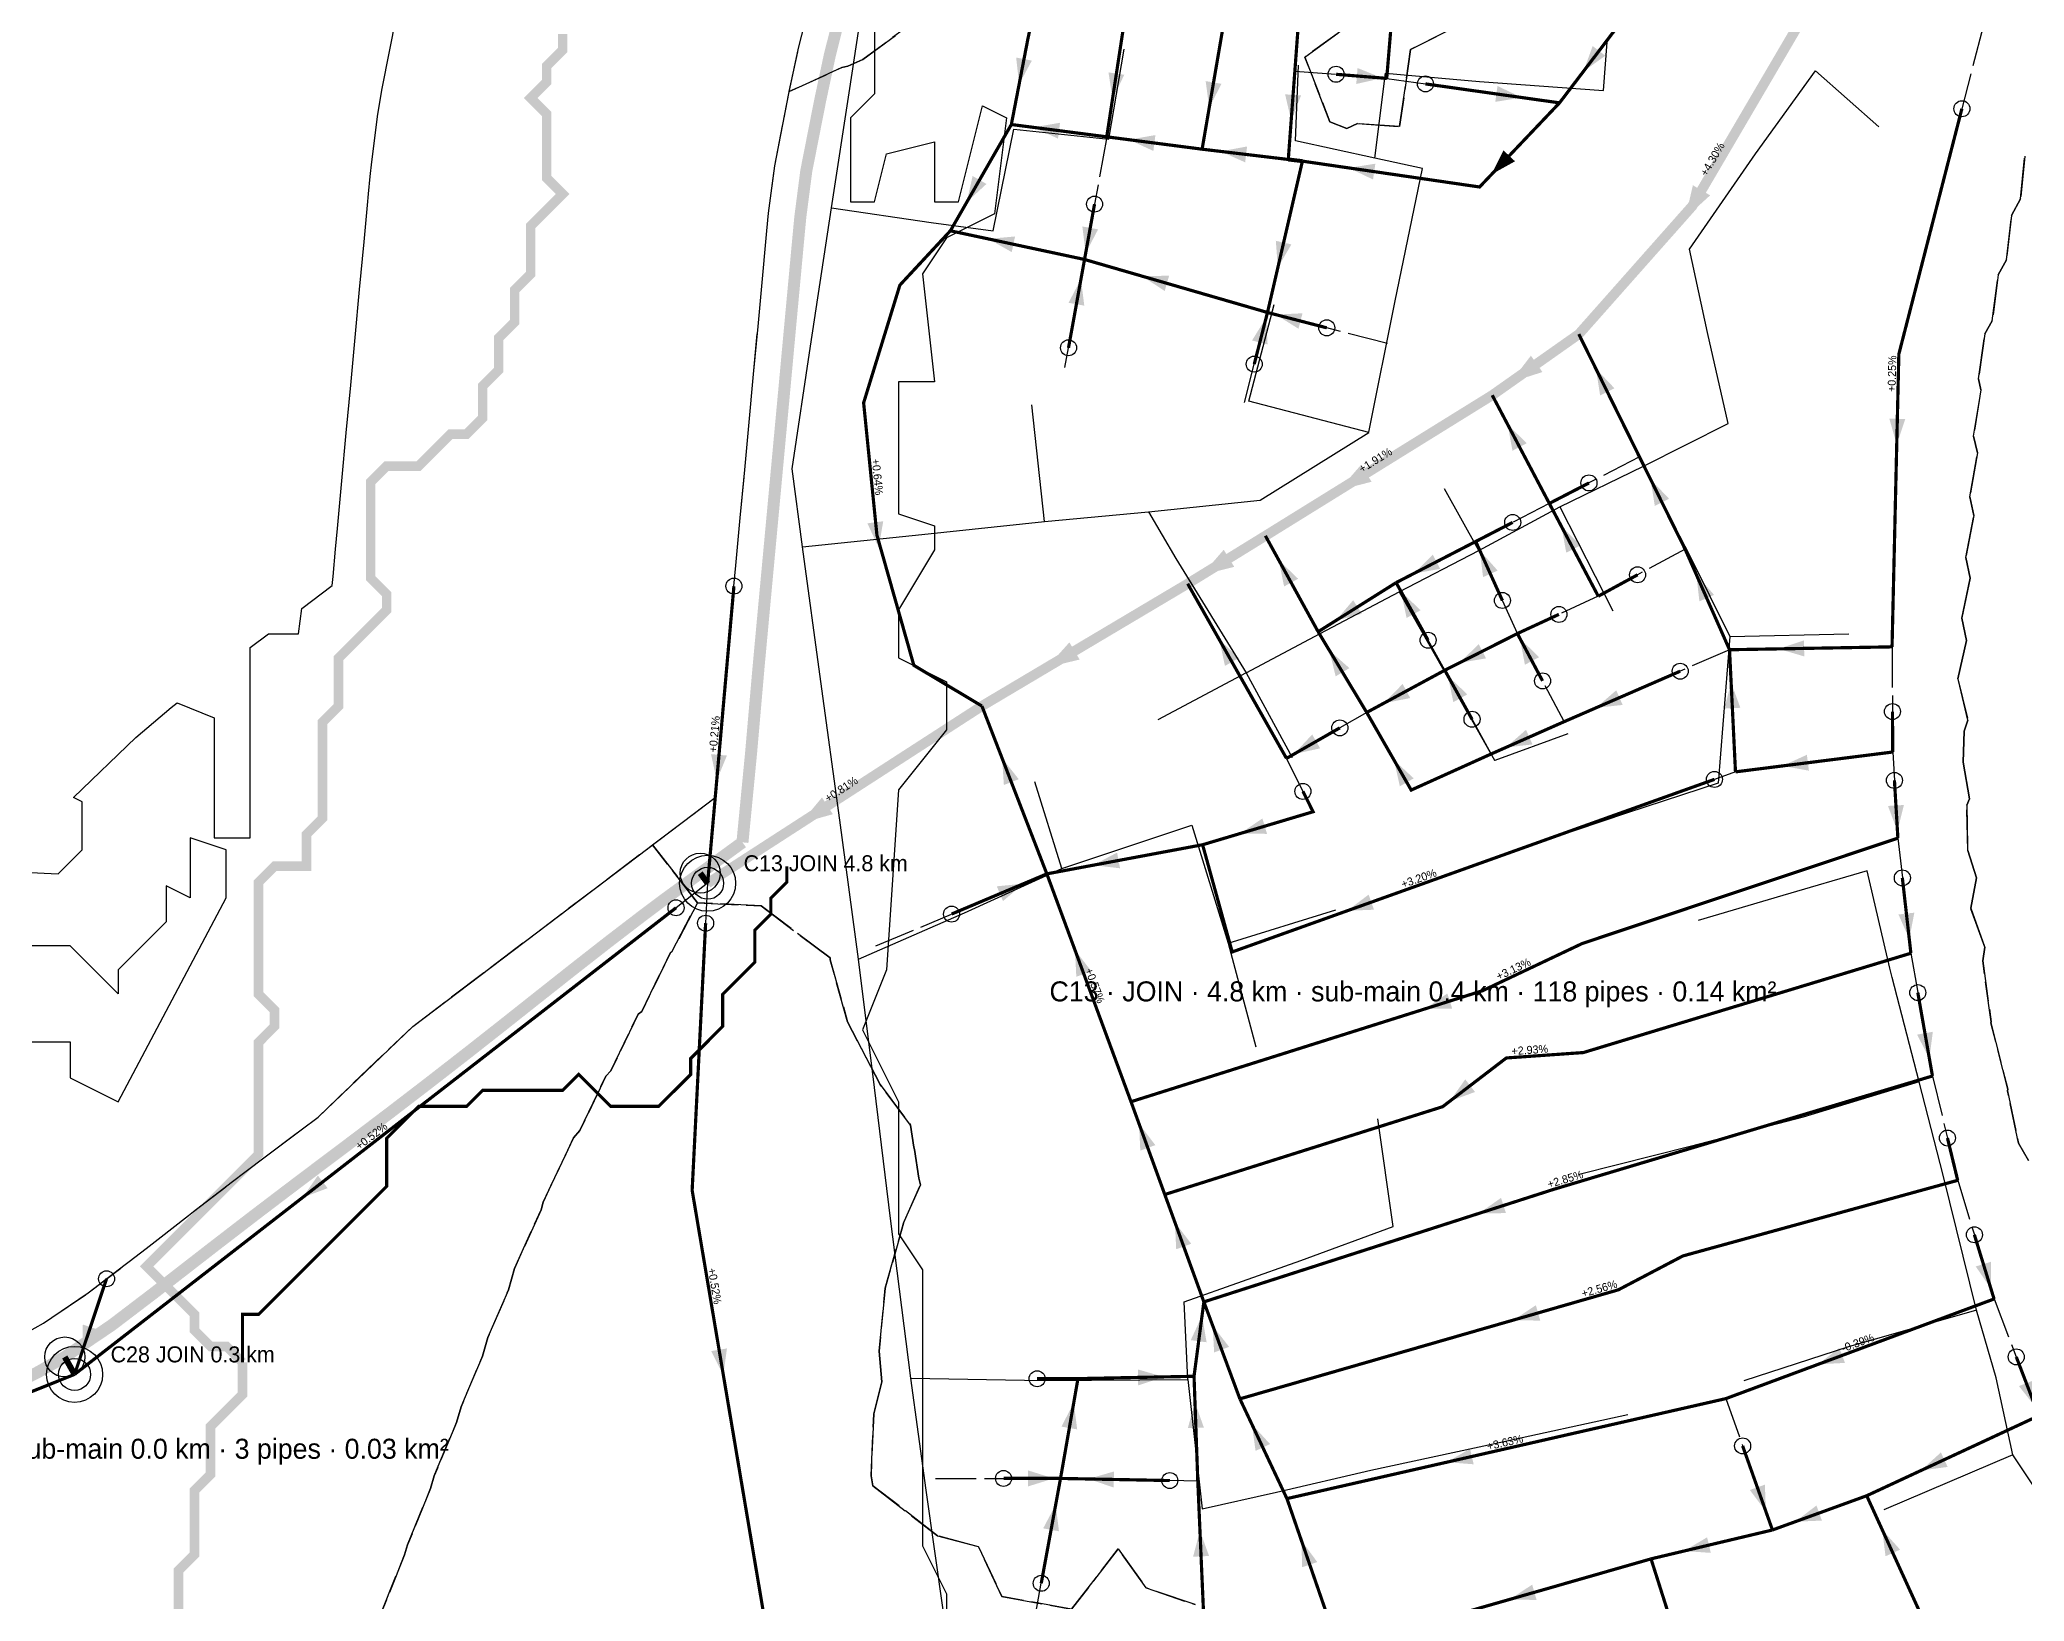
# Model space of a CAD drawing. Header units: metres. Extents: x 442821 to 452274, y 2561971 to 2571293.
# Drawn here: x 449745.2 to 450241.2, y 2568553.2 to 2568943.6 of the extents above; entities that cross this region are included whole.
import ezdxf
from ezdxf.enums import TextEntityAlignment as Align

# ---------------------------------------------------------------- set-up
doc = ezdxf.new("R2010")
doc.units = ezdxf.units.M
doc.header["$LTSCALE"] = 8
doc.linetypes.add('DASHDOT', pattern=[3.556, 2.54, -0.508, 0, -0.508])
doc.linetypes.add('DASHED', pattern=[1.524, 1.27, -0.254])
for name, color, linetype in [('A_ARROWS', 7, 'Continuous'), ('A_BRANCH', 7, 'Continuous'), ('A_BUILT_2006', 252, 'Continuous'), ('A_CATCH_LABEL', 7, 'Continuous'), ('A_CATCHMENTS', 7, 'Continuous'), ('A_DROPPED', 1, 'Continuous'), ('A_ENVELOPE', 3, 'Continuous'), ('A_GRADIENT', 8, 'Continuous'), ('A_HEAD_GAP', 8, 'Continuous'), ('A_HEADS', 8, 'Continuous'), ('A_JOIN_LINK', 6, 'Continuous'), ('A_LATERAL', 7, 'Continuous'), ('A_MAIN_PIPE', 5, 'Continuous'), ('A_OUTLET_LABEL', 7, 'Continuous'), ('A_OUTLETS', 7, 'Continuous'), ('A_STREAMS', 5, 'Continuous'), ('A_SUBMAIN', 7, 'Continuous'), ('A_WADI', 4, 'Continuous')]:
    doc.layers.add(name, color=color, linetype=linetype)

msp = doc.modelspace()

# ---------------------------------------------------------------- linework, layer by layer
at = {"layer": 'A_ARROWS', "color": 3}
for points in [[(450131.02, 2568935.65), (450133.3, 2568941.96), (450136.48, 2568939.54)], [(449989.96, 2568932.43), (449989.21, 2568939.09), (449993.14, 2568938.33)], [(450013.3, 2568928.75), (450012.29, 2568935.38), (450016.24, 2568934.77)], [(450037.47, 2568926.55), (450036.58, 2568933.2), (450040.52, 2568932.52)], [(450115.58, 2568929.09), (450108.96, 2568928.01), (450109.52, 2568931.97)], [(450057.95, 2568923.37), (450056.43, 2568929.9), (450060.42, 2568929.61)], [(449993.58, 2568921.63), (450000.18, 2568922.79), (449999.67, 2568918.83)], [(450017.42, 2568918.55), (450024.02, 2568919.71), (450023.51, 2568915.74)], [(450040.33, 2568915.63), (450046.93, 2568916.86), (450046.45, 2568912.89)], [(450072.37, 2568911.5), (450078.99, 2568912.55), (450078.41, 2568908.6)], [(450108.04, 2568909.89), (450111, 2568915.9), (450113.9, 2568913.15)], [(449976.87, 2568902.94), (449978.32, 2568909.48), (449981.79, 2568907.49)], [(450156.47, 2568899), (450158.35, 2568907.16), (450162.67, 2568904.64)], [(450006.59, 2568890.2), (450005.76, 2568896.86), (450009.7, 2568896.14)], [(449982.27, 2568893.75), (449988.94, 2568894.36), (449988.11, 2568890.45)], [(450054.62, 2568886.59), (450054.11, 2568893.28), (450058.01, 2568892.38)], [(450005.41, 2568883.72), (450006.24, 2568877.06), (450002.3, 2568877.78)], [(450020.75, 2568884.42), (450027.45, 2568884.56), (450026.34, 2568880.72)], [(450051.7, 2568874.07), (450052.05, 2568867.37), (450048.17, 2568868.36)], [(450054.09, 2568874.83), (450060.78, 2568875.16), (450059.78, 2568871.29)], [(450112.77, 2568857.91), (450117.87, 2568864.56), (450120.75, 2568860.47)], [(450134.13, 2568861.26), (450138.76, 2568856.41), (450135.17, 2568854.63)], [(450112.04, 2568847.4), (450116.8, 2568842.67), (450113.26, 2568840.8)], [(450209.3, 2568842.38), (450207.45, 2568848.82), (450211.45, 2568848.73)], [(450069.93, 2568830.95), (450075.42, 2568837.29), (450078.05, 2568833.04)], [(450147.78, 2568833.64), (450152.41, 2568828.78), (450148.83, 2568827.01)], [(449954.85, 2568816.57), (449952.03, 2568822.65), (449955.99, 2568823.17)], [(450125.5, 2568821.88), (450130.25, 2568817.15), (450126.71, 2568815.29)], [(450035.59, 2568809.71), (450041.09, 2568816.04), (450043.72, 2568811.78)], [(450054.85, 2568813.44), (450059.69, 2568808.79), (450056.18, 2568806.87)], [(450088.59, 2568810.1), (450093.35, 2568814.81), (450095.19, 2568811.26)], [(450105.1, 2568815.85), (450109.56, 2568810.84), (450105.91, 2568809.2)], [(450159.22, 2568809.81), (450163.64, 2568804.77), (450159.98, 2568803.15)], [(450069.1, 2568798.32), (450073.45, 2568803.43), (450075.58, 2568800.04)], [(450085.43, 2568805.56), (450090.29, 2568800.93), (450086.79, 2568798.99)], [(449996.92, 2568786.65), (450002.52, 2568792.89), (450005.08, 2568788.59)], [(450039.99, 2568793.57), (450044.88, 2568788.98), (450041.4, 2568787.01)], [(450115.12, 2568793.89), (450119.9, 2568789.18), (450116.37, 2568787.3)], [(450179.76, 2568791.27), (450186.12, 2568793.38), (450186.19, 2568789.38)], [(450067.48, 2568790.9), (450072.5, 2568786.45), (450069.07, 2568784.39)], [(450100.03, 2568787.78), (450104.84, 2568792.45), (450106.64, 2568788.88)], [(450097.12, 2568784.52), (450101.98, 2568779.9), (450098.48, 2568777.95)], [(450167.91, 2568782.83), (450170.22, 2568776.54), (450166.23, 2568776.34)], [(450081.12, 2568777.68), (450085.8, 2568782.49), (450087.7, 2568778.97)], [(450134.13, 2568776.53), (450139.2, 2568780.91), (450140.8, 2568777.25)], [(450058.64, 2568764.96), (450063.2, 2568769.87), (450065.19, 2568766.4)], [(450111.61, 2568766.62), (450116.65, 2568771.04), (450118.27, 2568767.38)], [(449914.37, 2568758.4), (449912.95, 2568764.95), (449916.93, 2568764.6)], [(449985.7, 2568763.93), (449989.87, 2568758.68), (449986.14, 2568757.24)], [(450083.66, 2568763.46), (450088.58, 2568758.9), (450085.11, 2568756.91)], [(450180.75, 2568762.01), (450186.85, 2568764.79), (450187.35, 2568760.82)], [(449935.32, 2568747.68), (449940.68, 2568754.12), (449943.4, 2568749.93)], [(450045.2, 2568745.11), (450050.76, 2568748.86), (450051.91, 2568745.02)], [(450209.48, 2568745.73), (450207.11, 2568752), (450211.1, 2568752.24)], [(450008.52, 2568737.2), (450014.44, 2568740.34), (450015.18, 2568736.41)], [(449991.04, 2568732.56), (449985.92, 2568728.22), (449984.37, 2568731.91)], [(450071.95, 2568725.79), (450077.31, 2568729.83), (450078.65, 2568726.06)], [(450212.44, 2568718.74), (450209.74, 2568724.87), (450213.71, 2568725.32)], [(450003.91, 2568715.99), (450008, 2568710.68), (450004.25, 2568709.29)], [(450091.49, 2568701.29), (450096.99, 2568705.13), (450098.2, 2568701.31)], [(450217.46, 2568688.89), (450214.39, 2568694.84), (450218.33, 2568695.54)], [(450097.6, 2568678.19), (450101.46, 2568683.66), (450103.9, 2568680.49)], [(450019.93, 2568672.54), (450024, 2568667.21), (450020.24, 2568665.84)], [(450104.92, 2568650.16), (450110.4, 2568654.02), (450111.63, 2568650.21)], [(450028.9, 2568647.88), (450032.97, 2568642.55), (450029.21, 2568641.18)], [(450232.84, 2568631.35), (450229.05, 2568636.88), (450232.87, 2568638.05)], [(450035.67, 2568624.54), (450036.81, 2568617.93), (450032.85, 2568618.46)], [(450113.51, 2568623.48), (450119.11, 2568627.18), (450120.21, 2568623.33)], [(450038.34, 2568622.07), (450042.44, 2568616.77), (450038.69, 2568615.38)], [(450189.66, 2568612.41), (450194.96, 2568616.52), (450196.36, 2568612.77)], [(450026.07, 2568609.27), (450019.71, 2568607.14), (450019.63, 2568611.14)], [(450244, 2568601.72), (450239.84, 2568606.98), (450243.57, 2568608.41)], [(450003.61, 2568602.8), (450004.47, 2568596.15), (450000.53, 2568596.84)], [(450033.9, 2568602.94), (450036.13, 2568596.61), (450032.13, 2568596.47)], [(450048.13, 2568597.42), (450052.67, 2568592.48), (450049.05, 2568590.78)], [(450096.87, 2568587.95), (450102.67, 2568591.32), (450103.56, 2568587.42)], [(450215.38, 2568585.88), (450220.34, 2568590.39), (450222.03, 2568586.76)], [(449998.6, 2568583.89), (449992.2, 2568581.89), (449992.2, 2568585.89)], [(450007.23, 2568583.76), (450013.67, 2568585.63), (450013.59, 2568581.63)], [(450176.6, 2568575.63), (450172.58, 2568581), (450176.35, 2568582.33)], [(449999.1, 2568577.34), (449999.91, 2568570.68), (449995.97, 2568571.41)], [(450183.91, 2568573.06), (450189.24, 2568577.12), (450190.6, 2568573.36)], [(450035.15, 2568570.8), (450037.43, 2568564.5), (450033.43, 2568564.32)], [(450205.67, 2568571.08), (450210.14, 2568566.09), (450206.5, 2568564.43)], [(450060.5, 2568568.38), (450064.48, 2568562.98), (450060.7, 2568561.68)], [(450156.14, 2568565.74), (450161.91, 2568569.17), (450162.83, 2568565.28)], [(450112.59, 2568553.65), (450118.19, 2568557.34), (450119.29, 2568553.5)]]:
    msp.add_solid(points, dxfattribs=at)
at = {"layer": 'A_ARROWS', "color": 1}
for points in [[(450080.76, 2568933.96), (450074.22, 2568932.48), (450074.54, 2568936.47)], [(449810.85, 2568654.1), (449814.68, 2568659.61), (449817.13, 2568656.45)], [(449755.8, 2568615.66), (449755.94, 2568622.36), (449759.73, 2568621.1)]]:
    msp.add_solid(points, dxfattribs=at)
at = {"layer": 'A_ARROWS', "color": 2}
msp.add_solid([(449916.02, 2568609.74), (449912.98, 2568615.72), (449916.93, 2568616.39)], dxfattribs=at)
at = {"layer": 'A_BRANCH', "color": 3, "const_width": 0.8}
for points in [[(449995, 2568957.31), (449992.14, 2568943.72), (449988.01, 2568922.35)], [(450016.98, 2568952.85), (450011.85, 2568919.27)], [(450041.82, 2568951.96), (450035.69, 2568916.18)], [(450146.07, 2568955.46), (450125.02, 2568927.76)], [(450059.78, 2568947.98), (450057.23, 2568913.61)], [(450091.52, 2568932.5), (450125.02, 2568927.76)], [(450008.8, 2568902.44), (450006.3, 2568888.61)], [(450132.38, 2568832.74), (450122.47, 2568827.62)], [(450113.31, 2568822.88), (450104.08, 2568818.11)], [(450110.74, 2568803.36), (450104.08, 2568818.11)], [(450092.17, 2568793.43), (450084.18, 2568807.82)], [(450144.53, 2568809.78), (450134.7, 2568804.43)], [(450124.87, 2568799.89), (450114.48, 2568795.09)], [(450120.78, 2568783.26), (450114.48, 2568795.09)], [(450103.15, 2568773.67), (450096.34, 2568785.92)], [(450155.18, 2568785.68), (450126.21, 2568773.08)], [(450208.24, 2568775.6), (450208.3, 2568765.48)], [(450070.11, 2568771.52), (450056.78, 2568763.89)], [(450163.74, 2568758.64), (450043.21, 2568715.5), (450035.81, 2568742.3)], [(450208.73, 2568758.39), (450209.59, 2568743.95)], [(450060.89, 2568755.64), (450063.42, 2568750.55), (450035.81, 2568742.3)], [(450210.71, 2568734.01), (450212.84, 2568715.18)], [(450214.57, 2568705.33), (450218.23, 2568684.49)], [(450221.98, 2568668.99), (450224.54, 2568658.41)], [(450228.71, 2568644.8), (450233.63, 2568628.75)], [(450239.18, 2568614.27), (450244.82, 2568599.57)], [(450170.79, 2568592.01), (450178.24, 2568571)], [(450027.62, 2568583.36), (450000.3, 2568583.89)], [(450215.62, 2568549.27), (450201.8, 2568579.56)]]:
    msp.add_lwpolyline(points, dxfattribs=at)
at = {"layer": 'A_BRANCH', "color": 3, "linetype": 'DASHED', "const_width": 0.8}
for points in [[(450225.59, 2568926.3), (450209.83, 2568864.95), (450208.13, 2568791.77)], [(449995.48, 2568557.67), (450000.3, 2568583.89)]]:
    msp.add_lwpolyline(points, dxfattribs=at)
at = {"layer": 'A_BRANCH', "color": 1, "const_width": 0.8}
msp.add_lwpolyline([(449904.2, 2568726.54), (449753.88, 2568609.9)], dxfattribs=at)
at = {"layer": 'A_BRANCH', "color": 2, "const_width": 0.8}
msp.add_lwpolyline([(449911.6, 2568722.69), (449908.23, 2568655.92), (449927.53, 2568541.59)], dxfattribs=at)
at = {"layer": 'A_BRANCH', "color": 1, "linetype": 'DASHED', "const_width": 0.8}
msp.add_lwpolyline([(449651.3, 2568568.73), (449753.88, 2568609.9)], dxfattribs=at)
at = {"layer": 'A_BUILT_2006', "color": 252}
for points in [[(449947.61, 2568931.32), (449952.11, 2568960.98)], [(450136.03, 2568930.89), (450136.92, 2568942.96)], [(450012.39, 2568918.65), (450016.18, 2568941.15)], [(450059.03, 2568918.27), (450059.77, 2568937.15)], [(450078.88, 2568913.94), (450081.49, 2568935.21)], [(450081.49, 2568935.21), (450105.01, 2568933.12)], [(450105.01, 2568933.12), (450136.03, 2568930.89)], [(450174.04, 2568915.03), (450188.99, 2568935.78)], [(450188.99, 2568935.78), (450204.85, 2568921.78)], [(449943.09, 2568901.51), (449947.61, 2568931.32)], [(449983.49, 2568895.8), (449988.64, 2568921.2)], [(449988.64, 2568921.2), (450012.39, 2568918.65)], [(450078.88, 2568913.94), (450059.03, 2568918.27)], [(450090.78, 2568911.35), (450078.88, 2568913.94)], [(450157.47, 2568891.16), (450174.04, 2568915.03)], [(450083.94, 2568878.29), (450090.78, 2568911.35)], [(449937.84, 2568866.9), (449943.09, 2568901.51)], [(449943.09, 2568901.51), (449967.97, 2568897.82)], [(449967.97, 2568897.82), (449983.49, 2568895.8)], [(450162.04, 2568870.39), (450157.47, 2568891.16)], [(450047.4, 2568853.18), (450053.71, 2568877.32)], [(450077.39, 2568845.38), (450077.4, 2568845.43), (450083.94, 2568878.29)], [(450167.13, 2568847.61), (450162.04, 2568870.39)], [(449933.19, 2568836.25), (449937.84, 2568866.9)], [(449996.33, 2568823.12), (449993.09, 2568852.29)], [(450077.39, 2568845.38), (450047.4, 2568853.18)], [(450146.05, 2568836.9), (450167.13, 2568847.61)], [(450050.21, 2568828.47), (450077.39, 2568845.38)], [(449935.83, 2568816.79), (449933.19, 2568836.25)], [(450125.1, 2568826.76), (450146.05, 2568836.9)], [(450146.05, 2568836.9), (450157.59, 2568814.54)], [(450022.3, 2568825.53), (450050.21, 2568828.47)], [(450104.88, 2568815.82), (450096.24, 2568831.27)], [(449965.67, 2568819.89), (449996.33, 2568823.12)], [(449996.33, 2568823.12), (450022.3, 2568825.53)], [(450022.3, 2568825.53), (450029.16, 2568813.88)], [(450104.88, 2568815.82), (450125.1, 2568826.76)], [(450125.1, 2568826.76), (450138.36, 2568800.77)], [(449935.83, 2568816.79), (449965.67, 2568819.89)], [(449940.41, 2568783.1), (449935.83, 2568816.79)], [(450029.16, 2568813.88), (450046.67, 2568785.24)], [(450084.98, 2568805.49), (450104.88, 2568815.82)], [(450157.59, 2568814.54), (450167.55, 2568794.32)], [(450065.2, 2568795.1), (450084.98, 2568805.49)], [(450084.98, 2568805.49), (450095.75, 2568786.48)], [(450046.67, 2568785.24), (450065.2, 2568795.1)], [(450167.55, 2568794.32), (450164.71, 2568757.67)], [(450167.55, 2568794.32), (450197.33, 2568795.01)], [(449945.12, 2568748.41), (449940.41, 2568783.1)], [(450046.67, 2568785.24), (450024.66, 2568773.5)], [(450046.67, 2568785.24), (450058.2, 2568764.15)], [(450095.75, 2568786.48), (450108.74, 2568763.41)], [(450108.74, 2568763.41), (450108.9, 2568763.46), (450127.2, 2568770.13)], [(450000.63, 2568736.33), (449993.86, 2568758.02)], [(450164.71, 2568757.67), (450142, 2568750.25)], [(449949.83, 2568713.73), (449945.12, 2568748.41)], [(450142, 2568750.25), (450116.11, 2568741.53)], [(450000.63, 2568736.33), (450033.16, 2568747.2)], [(450033.16, 2568747.2), (450042.16, 2568717.66)], [(449976.3, 2568725.32), (450000.63, 2568736.33)], [(450201.88, 2568735.76), (450180.85, 2568729.58)], [(450208.12, 2568709.13), (450207.59, 2568711.43), (450201.88, 2568735.76)], [(450180.85, 2568729.58), (450159.64, 2568723.34)], [(449949.83, 2568713.73), (449976.3, 2568725.32)], [(450042.16, 2568717.66), (450069.07, 2568725.99)], [(449953.79, 2568681.59), (449949.83, 2568713.73)], [(450042.16, 2568717.66), (450049.15, 2568691.77)], [(450214.87, 2568683.03), (450208.12, 2568709.13)], [(449957.78, 2568648.87), (449953.79, 2568681.59)], [(450214.87, 2568683.03), (450185.93, 2568674.19)], [(450220.93, 2568659.67), (450214.87, 2568683.03)], [(450083.45, 2568646.86), (450079.65, 2568673.82)], [(450185.93, 2568674.19), (450157.68, 2568666.9)], [(450157.68, 2568666.9), (450129.9, 2568659.83)], [(450229.24, 2568625.93), (450220.93, 2568659.67)], [(449962.88, 2568608.93), (449957.78, 2568648.87)], [(450060.38, 2568638.38), (450083.45, 2568646.86)], [(450031.24, 2568628.02), (450060.38, 2568638.38)], [(450032.11, 2568608.64), (450031.24, 2568628.02)], [(450229.24, 2568625.93), (450197.23, 2568616.75)], [(450234.17, 2568609), (450229.24, 2568625.93)], [(450197.23, 2568616.75), (450171.1, 2568608.28)], [(449962.88, 2568608.93), (449996.02, 2568608.39)], [(449966.71, 2568580.95), (449962.88, 2568608.93)], [(449996.02, 2568608.39), (450032.11, 2568608.64)], [(450032.11, 2568608.64), (450035.72, 2568576.26)], [(450238.35, 2568589.75), (450234.17, 2568609)], [(450109.2, 2568592.73), (450142.12, 2568599.89)], [(450077.83, 2568585.96), (450109.2, 2568592.73)], [(450238.35, 2568589.75), (450206.05, 2568576.01)], [(450261.67, 2568554.91), (450238.35, 2568589.75)], [(450054.27, 2568580.44), (450077.83, 2568585.96)], [(449971.03, 2568550.42), (449966.71, 2568580.95)], [(450035.72, 2568576.26), (450054.27, 2568580.44)]]:
    msp.add_lwpolyline(points, dxfattribs=at)
at = {"layer": 'A_CATCHMENTS', "color": 3, "linetype": 'DASHED'}
for points in [[(450033.92, 2568552.35), (450021.68, 2568556.51), (450014.72, 2568566.32), (450003.07, 2568551.2), (449985.6, 2568554.4), (449979.79, 2568566.83), (449969.58, 2568569.54), (449969.58, 2568569.54), (449953.43, 2568582.03), (449952.95, 2568584.5), (449953.6, 2568600.06), (449955.66, 2568608.02), (449954.95, 2568615.74), (449956.5, 2568631.45), (449961.02, 2568647.66), (449965.33, 2568657.28), (449964.86, 2568658.91), (449963.79, 2568666.15), (449963.63, 2568666.67), (449962.81, 2568672.22), (449955.2, 2568682.35), (449947.07, 2568698.02), (449942.72, 2568713.49), (449942.7, 2568714.01), (449925.49, 2568726.99), (449909.56, 2568727.8), (449898.32, 2568742.27), (449913.96, 2568754.11), (449915, 2568766.07), (449915.31, 2568769.61), (449916.04, 2568778.02), (449916.93, 2568788.21), (449918.04, 2568800.16), (449918.67, 2568806.95), (449919.15, 2568812.1), (449920.25, 2568824.05), (449921.36, 2568836), (449922.47, 2568847.95), (449923.58, 2568859.9), (449924.69, 2568871.85), (449925.8, 2568883.8), (449926.65, 2568892.98), (449926.9, 2568895.74), (449927.31, 2568900.15), (449928.86, 2568912.05), (449932.42, 2568930.12), (449932.51, 2568930.56), (449945.67, 2568936.6), (449947.15, 2568936.96), (449950.91, 2568938.61), (449966.52, 2568950.11)], [(450071.55, 2568946.52), (450061.39, 2568939.22), (450067.61, 2568923.02), (450071.88, 2568921.36), (450074.55, 2568922.56), (450085.06, 2568921.84), (450087.79, 2568941.08), (450101.06, 2568947.78)], [(450241.31, 2568914.43), (450240.27, 2568903.8), (450237.99, 2568899.62), (450236.73, 2568888.53), (450234.67, 2568884.81), (450233.18, 2568873.27), (450231.35, 2568870), (450229.74, 2568858.74), (450230.36, 2568856), (450228.53, 2568844.41), (450229.46, 2568840.27), (450227.55, 2568829.26), (450228.57, 2568824.62), (450226.57, 2568814.11), (450227.68, 2568808.97), (450225.59, 2568798.96), (450226.78, 2568793.32), (450224.61, 2568783.8), (450227.08, 2568773.44), (450226.19, 2568770.66), (450225.91, 2568762.97), (450227.45, 2568753.81), (450226.84, 2568752.22), (450227.05, 2568740.89), (450229.22, 2568734.01), (450227.8, 2568726.41), (450231.3, 2568716.7), (450230.8, 2568713.25), (450232.9, 2568697.99), (450232.84, 2568697.8), (450237.05, 2568681.21), (450236.97, 2568680.82), (450239.77, 2568667.69), (450242.27, 2568663.34)]]:
    msp.add_lwpolyline(points, dxfattribs=at)
at = {"layer": 'A_CATCHMENTS', "color": 1, "linetype": 'DASHED'}
for points in [[(449966.52, 2568950.11), (449950.91, 2568938.61), (449947.15, 2568936.96), (449945.67, 2568936.6), (449932.51, 2568930.56), (449934.83, 2568941.41), (449937.22, 2568950.89)], [(450101.06, 2568947.78), (450087.79, 2568941.08), (450085.06, 2568921.84), (450074.55, 2568922.56), (450071.88, 2568921.36), (450067.61, 2568923.02), (450061.39, 2568939.22), (450071.55, 2568946.52)], [(450242.27, 2568663.34), (450239.77, 2568667.69), (450236.97, 2568680.82), (450237.05, 2568681.21), (450232.84, 2568697.8), (450232.9, 2568697.99), (450230.8, 2568713.25), (450231.3, 2568716.7), (450227.8, 2568726.41), (450229.22, 2568734.01), (450227.05, 2568740.89), (450226.84, 2568752.22), (450227.45, 2568753.81), (450225.91, 2568762.97), (450226.19, 2568770.66), (450227.08, 2568773.44), (450224.61, 2568783.8), (450226.78, 2568793.32), (450225.59, 2568798.96), (450227.68, 2568808.97), (450226.57, 2568814.11), (450228.57, 2568824.62), (450227.55, 2568829.26), (450229.46, 2568840.27), (450228.53, 2568844.41), (450230.36, 2568856), (450229.74, 2568858.74), (450231.35, 2568870), (450233.18, 2568873.27), (450234.67, 2568884.81), (450236.73, 2568888.53), (450237.99, 2568899.62), (450240.27, 2568903.8), (450241.31, 2568914.43)], [(449739.85, 2568619.2), (449746.12, 2568622.74), (449748.16, 2568624.14), (449757.31, 2568630.32), (449766.52, 2568637.33), (449767.53, 2568638.1), (449771.74, 2568641.38), (449774.75, 2568643.72), (449782.35, 2568649.61), (449783.63, 2568650.6), (449793.05, 2568657.85), (449796.78, 2568660.68), (449801.52, 2568664.28), (449810.48, 2568671.04), (449814.73, 2568674.24), (449838.38, 2568696.9), (449898.32, 2568742.27), (449909.56, 2568727.8), (449903.14, 2568715.49), (449902.83, 2568715.38), (449895.62, 2568700.61), (449894.73, 2568699.95), (449887.91, 2568685.75), (449886.66, 2568684.49), (449880.17, 2568670.89), (449878.59, 2568669.02), (449870.98, 2568652.97), (449870.52, 2568651.07), (449863.79, 2568636.37), (449862.36, 2568631), (449857.14, 2568619.08), (449855.84, 2568614.45), (449850.47, 2568601.81), (449849.34, 2568597.91), (449843.79, 2568584.55), (449842.84, 2568581.36), (449837.11, 2568567.3), (449836.35, 2568564.82), (449830.42, 2568550.06)]]:
    msp.add_lwpolyline(points, dxfattribs=at)
at = {"layer": 'A_CATCHMENTS', "color": 2, "linetype": 'DASHED'}
msp.add_lwpolyline([(449830.42, 2568550.06), (449836.35, 2568564.82), (449837.11, 2568567.3), (449842.84, 2568581.36), (449843.79, 2568584.55), (449849.34, 2568597.91), (449850.47, 2568601.81), (449855.84, 2568614.45), (449857.14, 2568619.08), (449862.36, 2568631), (449863.79, 2568636.37), (449870.52, 2568651.07), (449870.98, 2568652.97), (449878.59, 2568669.02), (449880.17, 2568670.89), (449886.66, 2568684.49), (449887.91, 2568685.75), (449894.73, 2568699.95), (449895.62, 2568700.61), (449902.83, 2568715.38), (449903.14, 2568715.49), (449909.56, 2568727.8), (449925.49, 2568726.99), (449942.7, 2568714.01), (449942.72, 2568713.49), (449947.07, 2568698.02), (449955.2, 2568682.35), (449962.81, 2568672.22), (449963.63, 2568666.67), (449963.79, 2568666.15), (449964.86, 2568658.91), (449965.33, 2568657.28), (449961.02, 2568647.66), (449956.5, 2568631.45), (449954.95, 2568615.74), (449955.66, 2568608.02), (449953.6, 2568600.06), (449952.95, 2568584.5), (449953.43, 2568582.03), (449969.58, 2568569.54), (449979.79, 2568566.83), (449985.6, 2568554.4), (450003.07, 2568551.2), (450014.72, 2568566.32), (450021.68, 2568556.51), (450033.92, 2568552.35)], dxfattribs=at)
at = {"layer": 'A_DROPPED', "color": 1, "const_width": 1}
msp.add_lwpolyline([(450057.23, 2568913.61), (450060.76, 2568913.19)], dxfattribs=at)
at = {"layer": 'A_ENVELOPE', "color": 3}
msp.add_lwpolyline([(449739.85, 2568619.2), (449746.12, 2568622.74), (449748.16, 2568624.14), (449757.31, 2568630.32), (449766.52, 2568637.33), (449767.53, 2568638.1), (449771.74, 2568641.38), (449774.75, 2568643.72), (449782.35, 2568649.61), (449783.63, 2568650.6), (449793.05, 2568657.85), (449796.78, 2568660.68), (449801.52, 2568664.28), (449810.48, 2568671.04), (449814.73, 2568674.24), (449838.38, 2568696.9), (449913.96, 2568754.11), (449915, 2568766.07), (449915, 2568766.07), (449915.31, 2568769.61), (449916.04, 2568778.02), (449916.93, 2568788.21), (449918.04, 2568800.16), (449918.67, 2568806.95), (449919.15, 2568812.1), (449920.25, 2568824.05), (449921.36, 2568836), (449922.47, 2568847.95), (449923.58, 2568859.9), (449924.69, 2568871.85), (449925.8, 2568883.8), (449926.65, 2568892.98), (449926.9, 2568895.74), (449927.31, 2568900.15), (449928.86, 2568912.05), (449932.42, 2568930.12), (449934.83, 2568941.41), (449937.22, 2568950.89)], dxfattribs=at)
at = {"layer": 'A_HEAD_GAP', "color": 8, "linetype": 'DASHED'}
for points in [[(450233.9, 2568958.64), (450225.59, 2568926.3)], [(450058.91, 2568935.72), (450069.18, 2568934.9)], [(450081.83, 2568933.88), (450091.52, 2568932.5)], [(450011.85, 2568919.27), (450008.8, 2568902.44)], [(450082.05, 2568867.59), (450066.85, 2568871.52)], [(450001.4, 2568861.57), (450002.3, 2568866.54)], [(450046.27, 2568852.89), (450048.72, 2568862.45)], [(450145, 2568839.26), (450132.38, 2568832.74)], [(450122.47, 2568827.62), (450113.31, 2568822.88)], [(450156.39, 2568816.23), (450144.53, 2568809.78)], [(450114.48, 2568795.09), (450110.74, 2568803.36)], [(450134.7, 2568804.43), (450124.87, 2568799.89)], [(450096.34, 2568785.92), (450092.17, 2568793.43)], [(450167.51, 2568791.05), (450155.18, 2568785.68)], [(450208.13, 2568791.77), (450208.24, 2568775.6)], [(450126.21, 2568773.08), (450120.78, 2568783.26)], [(450076.83, 2568775.37), (450070.11, 2568771.52)], [(450107.97, 2568765.01), (450103.15, 2568773.67)], [(450056.78, 2568763.89), (450060.89, 2568755.64)], [(450208.3, 2568765.48), (450208.73, 2568758.39)], [(450169, 2568760.52), (450163.74, 2568758.64)], [(450209.59, 2568743.95), (450210.71, 2568734.01)], [(449912.1, 2568732.67), (449904.2, 2568726.54)], [(449912.1, 2568732.67), (449911.6, 2568722.69)], [(449954.18, 2568716.99), (449973.07, 2568724.97)], [(450212.84, 2568715.18), (450214.57, 2568705.33)], [(450218.23, 2568684.49), (450221.98, 2568668.99)], [(450224.54, 2568658.41), (450228.71, 2568644.8)], [(450233.63, 2568628.75), (450239.18, 2568614.27)], [(450166.59, 2568603.84), (450170.79, 2568592.01)], [(449969.08, 2568583.88), (449986.05, 2568583.89)], [(450034.61, 2568583.22), (450027.62, 2568583.36)], [(449993.68, 2568547.84), (449995.48, 2568557.67)]]:
    msp.add_lwpolyline(points, dxfattribs=at)
at = {"layer": 'A_HEADS', "color": 1}
for centre in [(450069.18, 2568934.9), (449904.2, 2568726.54), (449761.86, 2568633.79)]:
    msp.add_circle(centre, 2, dxfattribs=at)
at = {"layer": 'A_HEADS', "color": 3}
for centre in [(450091.52, 2568932.5), (450225.59, 2568926.3), (450008.8, 2568902.44), (450066.85, 2568871.52), (450002.3, 2568866.54), (450048.72, 2568862.45), (450132.38, 2568832.74), (450113.31, 2568822.88), (449918.67, 2568806.95), (450144.53, 2568809.78), (450110.74, 2568803.36), (450124.87, 2568799.89), (450092.17, 2568793.43), (450155.18, 2568785.68), (450120.78, 2568783.26), (450070.11, 2568771.52), (450103.15, 2568773.67), (450208.24, 2568775.6), (450163.74, 2568758.64), (450208.73, 2568758.39), (450060.89, 2568755.64), (450210.71, 2568734.01), (449973.07, 2568724.97), (450214.57, 2568705.33), (450221.98, 2568668.99), (450228.71, 2568644.8), (450239.18, 2568614.27), (449994.46, 2568608.81), (450170.79, 2568592.01), (449986.05, 2568583.89), (450027.62, 2568583.36), (449995.48, 2568557.67)]:
    msp.add_circle(centre, 2, dxfattribs=at)
at = {"layer": 'A_HEADS', "color": 2}
msp.add_circle((449911.6, 2568722.69), 2, dxfattribs=at)
at = {"layer": 'A_JOIN_LINK', "color": 6, "const_width": 1.5}
for points in [[(449912.1, 2568732.67), (449910.25, 2568735.2)], [(449753.88, 2568609.9), (449751.42, 2568614.25)]]:
    msp.add_lwpolyline(points, dxfattribs=at)
at = {"layer": 'A_JOIN_LINK', "color": 6}
for centre in [(449910.25, 2568735.2), (449751.42, 2568614.25)]:
    msp.add_circle(centre, 5, dxfattribs=at)
at = {"layer": 'A_LATERAL', "color": 1, "linetype": 'DASHDOT', "const_width": 0.8}
for points in [[(450081.83, 2568933.88), (450084.38, 2568964.48)], [(450069.18, 2568934.9), (450081.83, 2568933.88)], [(449761.86, 2568633.79), (449753.88, 2568609.9)]]:
    msp.add_lwpolyline(points, dxfattribs=at)
at = {"layer": 'A_LATERAL', "color": 3, "const_width": 0.8}
for points in [[(450125.02, 2568927.76), (450105.04, 2568906.73), (450099.68, 2568907.51)], [(449988.01, 2568922.35), (449972.77, 2568895.78)], [(450011.85, 2568919.27), (449988.01, 2568922.35)], [(450035.69, 2568916.18), (450011.85, 2568919.27)], [(450057.23, 2568913.61), (450035.69, 2568916.18)], [(450060.76, 2568913.19), (450052.03, 2568875.36)], [(449972.77, 2568895.78), (449960.15, 2568882.2), (449951.09, 2568852.78), (449954.41, 2568819.72), (449963.64, 2568787.15), (449980.65, 2568776.98)], [(450006.3, 2568888.61), (449972.77, 2568895.78)], [(450145, 2568839.26), (450129.84, 2568869.94)], [(450122.47, 2568827.62), (450108.2, 2568854.68)], [(450156.39, 2568816.23), (450145, 2568839.26)], [(450134.7, 2568804.43), (450122.47, 2568827.62)], [(450064.69, 2568795.55), (450051.51, 2568819.53)], [(450104.08, 2568818.11), (450084.18, 2568807.82)], [(450167.51, 2568791.05), (450156.39, 2568816.23)], [(450056.78, 2568763.89), (450032.08, 2568807.55)], [(450076.83, 2568775.37), (450064.69, 2568795.55)], [(450114.48, 2568795.09), (450096.34, 2568785.92)], [(450208.13, 2568791.77), (450167.51, 2568791.05)], [(450169, 2568760.52), (450167.51, 2568791.05)], [(450107.97, 2568765.01), (450087.95, 2568755.97), (450076.83, 2568775.37)], [(450208.3, 2568765.48), (450169, 2568760.52)], [(450209.59, 2568743.95), (450130.72, 2568717.62), (450105.78, 2568705.81), (450017.92, 2568678.06)], [(450035.81, 2568742.3), (449996.88, 2568735.02)], [(450017.92, 2568678.06), (449996.88, 2568735.02)], [(450212.84, 2568715.18), (450130.97, 2568690.35), (450111.73, 2568689), (450095.81, 2568676.82), (450026.36, 2568654.86)], [(450218.23, 2568684.49), (450123.57, 2568656.16), (450036.13, 2568628.02)], [(450224.54, 2568658.41), (450155.86, 2568639.51), (450139.73, 2568631.04), (450045.13, 2568603.78)], [(450056.89, 2568578.84), (450045.13, 2568603.78)], [(450166.59, 2568603.84), (450056.89, 2568578.84)], [(450178.24, 2568571), (450147.89, 2568563.78)], [(450147.89, 2568563.78), (450095.46, 2568548.74)]]:
    msp.add_lwpolyline(points, dxfattribs=at)
at = {"layer": 'A_LATERAL', "color": 3, "linetype": 'DASHDOT', "const_width": 0.8}
for points in [[(450099.68, 2568907.51), (450060.76, 2568913.19)], [(450002.3, 2568866.54), (450006.3, 2568888.61)], [(450048.72, 2568862.45), (450052.03, 2568875.36)], [(450066.85, 2568871.52), (450052.03, 2568875.36)], [(450084.18, 2568807.82), (450064.69, 2568795.55)], [(449973.07, 2568724.97), (449996.88, 2568735.02)], [(450233.63, 2568628.75), (450166.59, 2568603.84)], [(449994.46, 2568608.81), (450004.66, 2568608.84)], [(450004.66, 2568608.84), (450033.67, 2568609.42)], [(450034.61, 2568583.22), (450033.67, 2568609.42)], [(449986.05, 2568583.89), (450000.3, 2568583.89)], [(450201.8, 2568579.56), (450178.24, 2568571)]]:
    msp.add_lwpolyline(points, dxfattribs=at)
at = {"layer": 'A_LATERAL', "color": 3, "linetype": 'DASHED', "const_width": 0.8}
for points in [[(450052.03, 2568875.36), (450006.3, 2568888.61)], [(449918.67, 2568806.95), (449912.1, 2568732.67)], [(450096.34, 2568785.92), (450076.83, 2568775.37)], [(449996.88, 2568735.02), (449980.65, 2568776.98)], [(450126.21, 2568773.08), (450107.97, 2568765.01)], [(450026.36, 2568654.86), (450017.92, 2568678.06)], [(450036.13, 2568628.02), (450026.36, 2568654.86)], [(450033.67, 2568609.42), (450036.13, 2568628.02)], [(450045.13, 2568603.78), (450036.13, 2568628.02)], [(450000.3, 2568583.89), (450004.66, 2568608.84)], [(450244.82, 2568599.57), (450201.8, 2568579.56)], [(450036.4, 2568542.18), (450034.61, 2568583.22)], [(450069.18, 2568543.25), (450056.89, 2568578.84)], [(450162.43, 2568518.03), (450147.89, 2568563.78)]]:
    msp.add_lwpolyline(points, dxfattribs=at)
at = {"layer": 'A_MAIN_PIPE', "color": 5, "const_width": 3}
for points in [[(449944.94, 2568948.81), (449942.62, 2568939.6), (449940.26, 2568928.52), (449936.76, 2568910.76), (449935.27, 2568899.26), (449934.87, 2568895.01), (449934.61, 2568892.24), (449933.76, 2568883.06), (449932.65, 2568871.11), (449931.55, 2568859.16), (449930.44, 2568847.21), (449929.33, 2568835.26), (449928.22, 2568823.31), (449927.11, 2568811.37), (449926.63, 2568806.21), (449926, 2568799.42), (449924.9, 2568787.49), (449924.81, 2568786.5), (449924.01, 2568777.33), (449923.28, 2568768.92), (449922.97, 2568765.37), (449920.8, 2568742.9)], [(449920.8, 2568742.9), (449908.94, 2568734.24), (449904.49, 2568731), (449901.76, 2568729.01), (449896.2, 2568724.85), (449887.29, 2568718.02), (449878.46, 2568711.11), (449869.66, 2568704.15), (449860.89, 2568697.2), (449852.08, 2568690.27), (449847.35, 2568686.59), (449843.24, 2568683.4), (449842.42, 2568682.76), (449832.91, 2568675.46), (449827.23, 2568671.15), (449825.45, 2568669.8), (449820.75, 2568666.25), (449816.5, 2568663.06), (449807.55, 2568656.31), (449802.83, 2568652.72), (449799.12, 2568649.9), (449789.75, 2568642.69), (449788.48, 2568641.71), (449780.89, 2568635.82), (449777.88, 2568633.48), (449773.63, 2568630.18), (449772.58, 2568629.38), (449763.14, 2568622.19), (449753.79, 2568615.87), (449751.42, 2568614.25), (449744.51, 2568610.34), (449734.55, 2568605.47)]]:
    msp.add_lwpolyline(points, dxfattribs=at)
at = {"layer": 'A_OUTLETS', "color": 5}
for centre, radius in [((449912.1, 2568732.67), 7), ((449912.1, 2568732.67), 4), ((449753.88, 2568609.9), 7), ((449753.88, 2568609.9), 4)]:
    msp.add_circle(centre, radius, dxfattribs=at)
at = {"layer": 'A_STREAMS', "color": 5}
for points, const_width in [([(449875.87, 2568945), (449875.87, 2568941), (449871.87, 2568937), (449871.87, 2568933), (449867.87, 2568929), (449871.87, 2568924.99), (449871.87, 2568920.99), (449871.87, 2568916.99), (449871.87, 2568912.99), (449871.87, 2568908.99), (449875.87, 2568904.99), (449871.87, 2568900.99), (449867.87, 2568896.98), (449867.87, 2568892.98), (449867.87, 2568888.98), (449867.87, 2568884.98), (449863.87, 2568880.98), (449863.87, 2568876.98), (449863.87, 2568872.98), (449859.87, 2568868.98), (449859.87, 2568864.97), (449859.87, 2568860.97), (449855.87, 2568856.97), (449855.87, 2568852.97), (449855.87, 2568848.97), (449851.87, 2568844.97), (449847.87, 2568844.97), (449843.87, 2568840.97), (449839.87, 2568836.96), (449835.87, 2568836.96), (449831.87, 2568836.96), (449827.87, 2568832.96), (449827.87, 2568828.96), (449827.87, 2568824.96), (449827.87, 2568820.96), (449827.87, 2568816.96), (449827.87, 2568812.96), (449827.87, 2568808.95), (449831.87, 2568804.95), (449831.87, 2568800.95), (449827.87, 2568796.95), (449823.87, 2568792.95), (449819.86, 2568788.95), (449819.86, 2568784.95), (449819.86, 2568780.94), (449819.86, 2568776.94), (449815.86, 2568772.94), (449815.86, 2568768.94), (449815.86, 2568764.94), (449815.86, 2568760.94), (449815.86, 2568756.94), (449815.86, 2568752.93), (449815.86, 2568748.93), (449811.86, 2568744.93), (449811.86, 2568740.93), (449811.86, 2568736.93), (449807.86, 2568736.93), (449803.86, 2568736.93), (449799.86, 2568732.93), (449799.86, 2568728.93), (449799.86, 2568724.92), (449799.86, 2568720.92), (449799.86, 2568716.92), (449799.86, 2568712.92), (449799.86, 2568708.92), (449799.86, 2568704.92), (449803.86, 2568700.92), (449803.86, 2568696.92), (449799.86, 2568692.91), (449799.86, 2568688.91), (449799.86, 2568684.91), (449799.86, 2568680.91), (449799.86, 2568676.91), (449799.86, 2568672.91), (449799.86, 2568668.91), (449799.86, 2568664.9), (449795.86, 2568660.9), (449791.86, 2568656.9), (449787.86, 2568652.9), (449783.86, 2568648.9), (449779.86, 2568644.9), (449775.86, 2568640.9), (449771.86, 2568636.89), (449775.86, 2568632.89), (449779.86, 2568628.89), (449783.86, 2568624.89), (449783.86, 2568620.89), (449787.86, 2568616.89), (449791.86, 2568616.89), (449795.86, 2568612.89)], 2.4), ([(449931.88, 2568736.93), (449931.88, 2568732.93), (449927.88, 2568728.93), (449927.88, 2568724.92), (449923.88, 2568720.92), (449923.88, 2568716.92), (449923.88, 2568712.92), (449919.88, 2568708.92), (449915.88, 2568704.92), (449915.88, 2568700.92), (449915.88, 2568696.92), (449911.88, 2568692.91), (449907.88, 2568688.91), (449907.88, 2568684.91), (449903.88, 2568680.91), (449899.88, 2568676.91), (449895.88, 2568676.91), (449891.87, 2568676.91), (449887.87, 2568676.91), (449883.87, 2568680.91), (449879.87, 2568684.91), (449875.87, 2568680.91), (449871.87, 2568680.91), (449867.87, 2568680.91), (449863.87, 2568680.91), (449859.87, 2568680.91), (449855.87, 2568680.91), (449851.87, 2568676.91), (449847.87, 2568676.91), (449843.87, 2568676.91), (449839.87, 2568676.91), (449835.87, 2568672.91), (449831.87, 2568668.91), (449831.87, 2568664.9), (449831.87, 2568660.9), (449831.87, 2568656.9), (449827.87, 2568652.9), (449823.87, 2568648.9), (449819.86, 2568644.9), (449815.86, 2568640.9), (449811.86, 2568636.89), (449807.86, 2568632.89), (449803.86, 2568628.89), (449799.86, 2568624.89), (449795.86, 2568624.89), (449795.86, 2568620.89), (449795.86, 2568616.89), (449795.86, 2568612.89)], 0.8), ([(449795.86, 2568612.89), (449795.86, 2568608.88), (449795.86, 2568604.88), (449791.86, 2568600.88), (449787.86, 2568596.88), (449787.86, 2568592.88), (449787.86, 2568588.88), (449787.86, 2568584.88), (449783.86, 2568580.87), (449783.86, 2568576.87), (449783.86, 2568572.87), (449783.86, 2568568.87), (449783.86, 2568564.87), (449779.86, 2568560.87), (449779.86, 2568556.87), (449779.86, 2568552.86), (449779.86, 2568548.86)], 2.4)]:
    msp.add_lwpolyline(points, dxfattribs=dict(at, const_width=const_width))
at = {"layer": 'A_SUBMAIN', "color": 3, "const_width": 2.5}
for points in [[(450192.62, 2568960.7), (450158.2, 2568901.96), (450129.84, 2568869.94)], [(450129.84, 2568869.94), (450108.2, 2568854.68)], [(450108.2, 2568854.68), (450051.51, 2568819.53)], [(450051.51, 2568819.53), (450032.08, 2568807.55)], [(450032.08, 2568807.55), (449980.65, 2568776.98)], [(449980.65, 2568776.98), (449912.1, 2568732.67)]]:
    msp.add_lwpolyline(points, dxfattribs=at)
at = {"layer": 'A_WADI', "color": 4}
for points in [[(449953.8, 2568954.01), (449953.8, 2568930.01), (449947.8, 2568924.01), (449947.8, 2568903.01), (449953.8, 2568903.01), (449956.8, 2568915.01), (449968.8, 2568918.01), (449968.8, 2568903.01), (449974.8, 2568903.01), (449980.8, 2568927.01), (449986.8, 2568924.01), (449983.8, 2568900.01), (449971.8, 2568894.01), (449965.8, 2568885.01), (449968.8, 2568858.01), (449959.8, 2568858.01), (449959.8, 2568825.01), (449968.8, 2568822.01), (449968.8, 2568816.01), (449959.8, 2568801.01), (449959.8, 2568789.01), (449971.8, 2568783.01), (449971.8, 2568771.01), (449959.8, 2568756.01), (449956.8, 2568711.01), (449950.8, 2568696.01), (449959.8, 2568678.01), (449959.8, 2568645.01), (449965.8, 2568636.01), (449965.8, 2568567.01), (449971.8, 2568555.01), (449971.8, 2568537.01)], [(449730.6, 2568735.97), (449749.8, 2568735.01), (449755.8, 2568741.01), (449755.8, 2568753.01), (449753.57, 2568754.13), (449769.2, 2568769.11), (449778.03, 2568776.64), (449779.49, 2568777.74), (449788.8, 2568774.01), (449788.8, 2568744.01), (449797.8, 2568744.01), (449797.8, 2568791.6), (449802.31, 2568795.01), (449809.8, 2568795.01), (449810.71, 2568801.37), (449818.25, 2568807.08), (449818.47, 2568809.39), (449819.1, 2568816.19), (449819.57, 2568821.34), (449820.68, 2568833.29), (449821.79, 2568845.24), (449822.9, 2568857.19), (449824.01, 2568869.13), (449825.12, 2568881.08), (449826.22, 2568893.03), (449827.08, 2568902.22), (449827.33, 2568904.98), (449827.74, 2568909.39), (449828.15, 2568913.04), (449829.7, 2568924.94), (449830.74, 2568931.36), (449834.3, 2568949.43)], [(449734.8, 2568693.01), (449752.8, 2568693.01), (449752.8, 2568684.01), (449764.8, 2568678.01), (449791.8, 2568729.01), (449791.8, 2568741.01), (449782.8, 2568744.01), (449782.8, 2568729.01), (449776.8, 2568732.01), (449776.8, 2568723.01), (449764.8, 2568711.01), (449764.8, 2568705.01), (449752.8, 2568717.01), (449740.8, 2568717.01)]]:
    msp.add_lwpolyline(points, dxfattribs=at)

# ---------------------------------------------------------------- texts
at = {"layer": 'A_CATCH_LABEL', "color": 3}
msp.add_text('C13 · JOIN · 4.8 km · sub-main 0.4 km · 118 pipes · 0.14 km²', height=5, dxfattribs=at).set_placement((450088.39, 2568705.64), align=Align.MIDDLE_CENTER)
at = {"layer": 'A_CATCH_LABEL', "color": 1}
msp.add_text('C28 · JOIN · 0.3 km · sub-main 0.0 km · 3 pipes · 0.03 km²', height=5, dxfattribs=at).set_placement((449760.26, 2568591.31), align=Align.MIDDLE_CENTER)
at = {"layer": 'A_GRADIENT', "color": 3}
for s, rotation, p in [('+4.30%', 59.6301, (450164.6, 2568912.88)), ('+0.25%', 88.6676, (450209.71, 2568860.02)), ('+0.64%', -84.277, (449952.97, 2568834.09)), ('+1.91%', 31.8049, (450079.85, 2568837.1)), ('+0.21%', 84.9464, (449915.38, 2568769.81)), ('+0.81%', 32.8781, (449946.37, 2568754.83)), ('+3.20%', 19.6935, (450090.39, 2568732.39)), ('+3.13%', 25.3518, (450114.19, 2568709.79)), ('+0.57%', 290.2783, (450007.4, 2568706.54)), ('+2.93%', 4.0087, (450117.69, 2568689.42)), ('+2.85%', 16.6629, (450126.9, 2568657.16)), ('+2.56%', 16.0751, (450135.41, 2568629.79)), ('-0.39%', 20.3847, (450200.11, 2568616.3)), ('+3.63%', 12.8413, (450111.74, 2568591.34))]:
    msp.add_text(s, height=2, rotation=rotation, dxfattribs=at).set_placement(p, align=Align.BOTTOM_CENTER)
at = {"layer": 'A_GRADIENT', "color": 1}
msp.add_text('+0.52%', height=2, rotation=37.8107, dxfattribs=at).set_placement((449829.04, 2568668.22), align=Align.BOTTOM_CENTER)
at = {"layer": 'A_GRADIENT', "color": 2}
msp.add_text('+0.52%', height=2, rotation=-80.4177, dxfattribs=at).set_placement((449912.31, 2568631.71), align=Align.BOTTOM_CENTER)
at = {"layer": 'A_OUTLET_LABEL', "color": 5}
for s, p in [('C13 JOIN 4.8 km', (449921.1, 2568735.67)), ('C28 JOIN 0.3 km', (449762.88, 2568612.9))]:
    msp.add_text(s, height=4, dxfattribs=at).set_placement(p)

doc.saveas('drawing.dxf')
